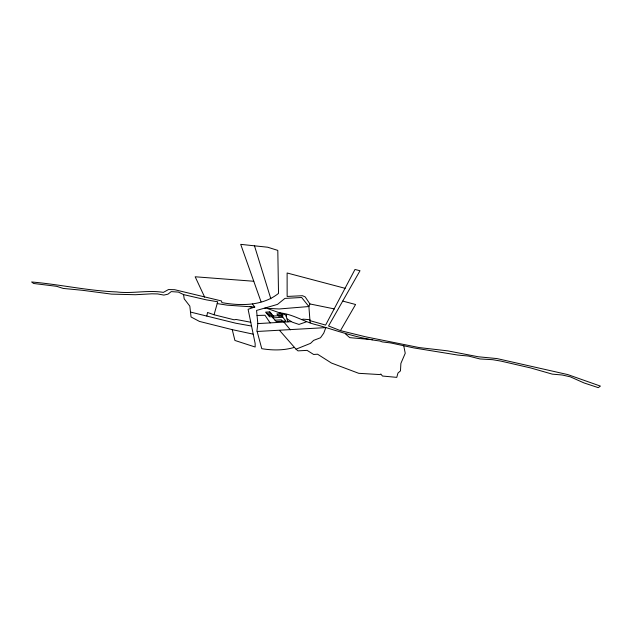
<?xml version="1.0" encoding="UTF-8"?>
<svg xmlns="http://www.w3.org/2000/svg" width="632" height="632" viewBox="0 0 632 632"><rect width="100%" height="100%" fill="white"/><g stroke="black" fill="none" stroke-linecap="round" stroke-linejoin="round"><path stroke-width="0.95" d="M279.542 312.816C293.374 314.136 304.719 322.391 318.078 325.227C338.483 331.2 358.447 338.333 379.785 340.996L382.123 341.88L390.892 342.978L413.905 347.924L457.773 355.058L468.549 356.061L479.957 358.96L492.755 359.695L501.089 361.133L530.769 367.966L552.273 374.128L562.203 374.997L570.285 376.814L583.968 382.913L598.267 387.645L600.4 386.089L567.797 374.594L497.013 358.581L478.282 356.772L447.764 350.863L419.158 347.568L365.675 336.817L340.458 330.639L328.545 325.97L360.003 270.733L354.979 269.469L325.606 325.093L309.964 320.645L308.89 306.528L301.646 297.498L284.929 298.391L277.495 304.395L256.56 310.446L257.832 323.6L256.955 330.781L261.767 348.674C272.51 350.476 283.934 350.547 294.417 347.355M206.838 316L207.525 312.477L214.05 314.768L234.085 319.784L236.092 319.468L250.817 322.249M286.241 316.419L286.691 314.444M214.05 314.768L217.716 301.78L206.419 299.868L183.58 294.607L178.461 292.103L171.233 291.597L167.954 294.172L163.87 295.089L157.645 293.927L151.83 293.809L135.414 294.725L111.524 294.117L82.547 290.301L63.2 288.429L56.604 286.312L33.614 283.476L31.6 281.967C60.048 284.44 88.093 290.831 116.707 291.929C132.207 293.896 148.109 289.843 163.372 292.379L168.499 289.543L174.661 289.709L221.508 300.958L221.872 302.617C240.918 306.03 262.667 306.014 278.522 293.406L277.803 250.391L267.699 247.223L240.705 244.355L261.055 301.82M345.151 288.334L287.118 272.992L287.141 296.447L302.467 295.721L305.161 296.866L309.925 303.945L308.89 306.528L279.139 308.977L264.729 308.179M340.458 330.639L355.579 304.498L342.726 301.085M301.875 319.642L303.052 319.144L309.893 319.705L310.13 322.889M279.628 330.481L296.021 349.18L310.557 343.35L313.63 340.372L320.519 337.757L323.726 333.198L325.836 327.613L257.137 331.476M306.275 321.87L298.991 324.429L292.498 322.257L287.047 318.939M254.546 307.034L248.1 309.325L255.138 343.445L255.17 347.015L234.907 340.458L232.244 329.643L199.451 321.419L191.046 316.972L189.829 306.133L184.189 298.833L183.58 294.607M266.593 313.33L270.796 313.061M267.613 314.507L271.807 314.246M268.632 315.684L272.819 315.423M277.867 315.115L282.093 314.847M273.04 317.872L282.788 317.28M275.031 320.195L281.295 319.824L282.472 321.214M257.832 323.6L291.439 321.656M252.389 304.008L254.886 307.073L227.157 305.153L217.179 303.581M257.042 315.463L264.99 315.257L270.172 322.897M253.772 281.256L195.17 276.777L204.665 297.151M372.698 339.716L349.757 337.646L345.388 333.83M253.029 334.13L232.244 329.643M251.615 326.049L235.823 323.228L190.872 312.161M309.925 303.945L334.423 308.937M267.676 308.613L285.79 315.028L287.979 321.862M249.822 306.528L252.452 307.634M296.021 349.18L298.012 350.871L307.089 350.373L313.654 354.481L317.564 354.204L331.452 363.037L358.723 373.315L380.33 374.602L380.812 373.97L382.455 376.032L396.77 377.367L397.963 373.062L400.475 370.873L400.886 363.408L405.238 353.28L403.737 345.743M283.926 322.091L290.357 329.825M254.38 245.485L270.844 298.81M269.777 311.876L265.574 312.145L269.643 316.853L273.822 316.6L269.777 311.876M281.098 313.662L276.863 313.93L278.862 316.292L283.081 316.032L281.098 313.662M281.327 315.55L271.555 316.15L276.224 321.577L285.925 321.009L281.327 315.55"/></g></svg>
